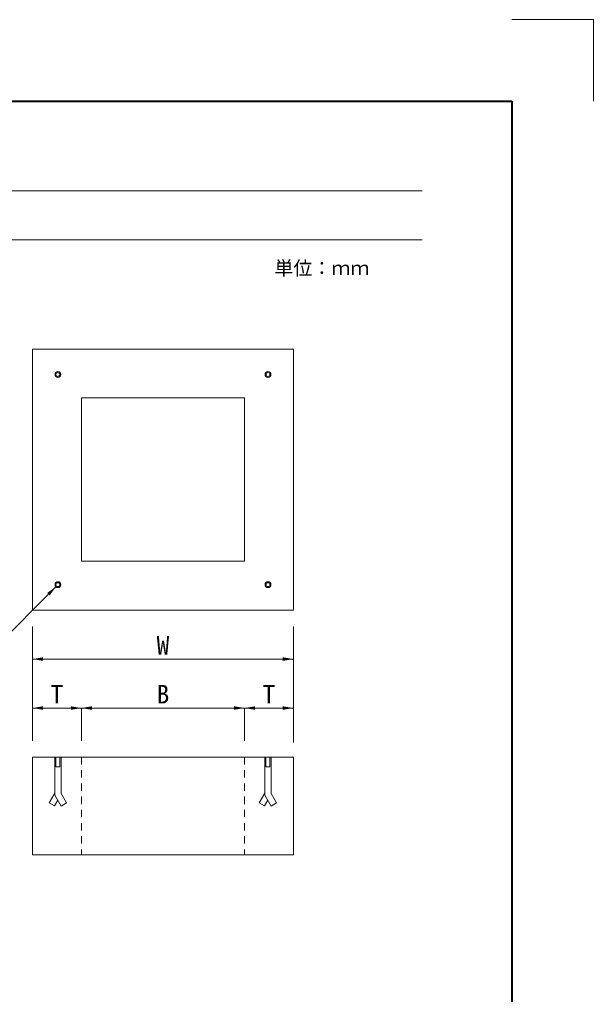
# Model space of a CAD drawing. Units: millimetres at full size, sheet at 1:30; details may follow other scales. Extents: x 19038 to 49388, y -43687 to -27642.
# Drawn here: x 22528 to 24288, y -37764 to -34777 of the extents above; entities that cross this region are included whole.
import ezdxf
from ezdxf.enums import TextEntityAlignment as Align

# ---------------------------------------------------------------- set-up
doc = ezdxf.new("R2010")
doc.units = ezdxf.units.MM
doc.header["$LTSCALE"] = 30
doc.linetypes.add('DASHED', pattern=[7.5, 6, -1.5])
doc.linetypes.add('USER1', pattern=[1.35, 0.75, -0.6])
for name, color, linetype, lineweight in [('Defpoints_3', 7, 'Continuous', 13), ('インサート', 3, 'USER1', 5), ('図枠', 7, 'Continuous', 5), ('寸法線', 7, 'Continuous', 9), ('本体', 2, 'Continuous', 13)]:
    doc.layers.add(name, color=color, linetype=linetype, lineweight=lineweight)
doc.styles.add('ＭＳ ゴシック', font='')
doc.styles.get('ＭＳ ゴシック').set_extended_font_data('MS Gothic')

# ---------------------------------------------------------------- blocks, each defined once
blk = doc.blocks.new('filled_arrow')
at = {"color": 0, "linetype": 'Continuous', "lineweight": -2}
blk.add_solid([(7.5, 1.25), (0, 0), (7.5, -1.25)], dxfattribs=at)

msp = doc.modelspace()

# ---------------------------------------------------------------- linework, layer by layer
at = {"layer": 'Defpoints_3'}
for p, q in [((24037.99, -34776.71), (24287.99, -34776.71)), ((24287.99, -34776.71), (24287.99, -35026.71))]:
    msp.add_line(p, q, dxfattribs=at)
at = {"layer": 'インサート', "linetype": 'DASHED', "lineweight": 9}
for p, q in [((22636.33, -37036.38), (22636.33, -37152.86)), ((22639.75, -37036.38), (22639.75, -37066.38)), ((22651.91, -37036.38), (22651.91, -37066.38)), ((22655.33, -37036.38), (22655.33, -37147.77)), ((23280.33, -37036.38), (23280.33, -37152.86)), ((23283.75, -37036.38), (23283.75, -37066.38)), ((23295.91, -37036.38), (23295.91, -37066.38)), ((23299.33, -37036.38), (23299.33, -37147.77)), ((22639.75, -37066.38), (22651.91, -37066.38)), ((23283.75, -37066.38), (23295.91, -37066.38)), ((22636.33, -37147.06), (22619.11, -37176.88)), ((22636.33, -37152.86), (22655.79, -37186.56)), ((22655.33, -37147.77), (22672.24, -37177.06)), ((23280.33, -37147.06), (23263.11, -37176.88)), ((23280.33, -37152.86), (23299.79, -37186.56)), ((23299.33, -37147.77), (23316.24, -37177.06)), ((22619.11, -37176.88), (22635.57, -37186.38)), ((22645.83, -37168.6), (22635.57, -37186.38)), ((22672.24, -37177.06), (22655.79, -37186.56)), ((23263.11, -37176.88), (23279.57, -37186.38)), ((23289.83, -37168.6), (23279.57, -37186.38)), ((23316.24, -37177.06), (23299.79, -37186.56))]:
    msp.add_line(p, q, dxfattribs=at)
at = {"layer": 'インサート', "linetype": 'Continuous', "lineweight": 9}
for centre, radius in [((22645.83, -35864.38), 9), ((22645.83, -35864.38), 6), ((23289.83, -35864.38), 9), ((23289.83, -35864.38), 6), ((22645.83, -36508.38), 9), ((22645.83, -36508.38), 6), ((23289.83, -36508.38), 9), ((23289.83, -36508.38), 6)]:
    msp.add_circle(centre, radius, dxfattribs=at)
at = {"layer": '図枠', "lineweight": 40}
for p, q in [((19537.99, -35026.71), (24037.99, -35026.71)), ((24037.99, -35026.71), (24037.99, -41951.71))]:
    msp.add_line(p, q, dxfattribs=at)
at = {"layer": '図枠', "lineweight": 13}
for p, q in [((19812.99, -35301.71), (23762.99, -35301.71)), ((19812.99, -35451.71), (23762.99, -35451.71))]:
    msp.add_line(p, q, dxfattribs=at)
at = {"layer": '寸法線'}
for p, q in [((22567.83, -36636.38), (22567.83, -36736.38)), ((23367.83, -36636.38), (23367.83, -36736.38)), ((22567.83, -36736.38), (23367.83, -36736.38)), ((22567.83, -36986.38), (22567.83, -36736.38)), ((22567.83, -36736.38), (23367.83, -36736.38)), ((23367.83, -36992.38), (23367.83, -36736.38)), ((22567.83, -36886.38), (22717.83, -36886.38)), ((22567.83, -36986.38), (22567.83, -36886.38)), ((22717.83, -36986.38), (22717.83, -36886.38)), ((22717.83, -36886.38), (23217.83, -36886.38)), ((22717.83, -36986.38), (22717.83, -36886.38)), ((23217.83, -36986.38), (23217.83, -36886.38)), ((23217.83, -36886.38), (23367.83, -36886.38)), ((23217.83, -36986.38), (23217.83, -36886.38)), ((23367.83, -36992.38), (23367.83, -36886.38))]:
    msp.add_line(p, q, dxfattribs=at)
msp.add_lwpolyline([(22639.47, -36514.74), (22452.57, -36701.64), (22212.33, -36701.64)], dxfattribs=at)
at = {"layer": '本体'}
for p, q in [((22567.83, -37036.38), (23367.83, -37036.38)), ((22567.83, -37036.38), (22567.83, -37336.38)), ((23367.83, -37036.38), (23367.83, -37336.38)), ((22567.83, -37336.38), (23367.83, -37336.38))]:
    msp.add_line(p, q, dxfattribs=at)
at = {"layer": '本体', "linetype": 'USER1', "lineweight": 9}
for p, q in [((22717.83, -37036.38), (22717.83, -37336.38)), ((23217.83, -37036.38), (23217.83, -37336.38))]:
    msp.add_line(p, q, dxfattribs=at)
at = {"layer": '本体'}
for points in [[(22567.83, -36586.38), (22567.83, -35786.38), (23367.83, -35786.38), (23367.83, -36586.38)], [(22717.83, -35936.38), (23217.83, -35936.38), (23217.83, -36436.38), (22717.83, -36436.38)]]:
    msp.add_lwpolyline(points, close=True, dxfattribs=at)

# ---------------------------------------------------------------- block references
at = {"layer": '寸法線', "xscale": 4.33, "yscale": 4.33}
for p, rotation in [((22639.47, -36514.74), 225), ((23367.83, -36736.38), 180), ((23367.83, -36736.38), 180), ((22717.83, -36886.38), 180), ((23217.83, -36886.38), 180), ((23367.83, -36886.38), 180)]:
    msp.add_blockref('filled_arrow', p, dxfattribs=dict(at, rotation=rotation))
for p in [(22567.83, -36736.38), (22567.83, -36736.38), (22567.83, -36886.38), (22717.83, -36886.38), (23217.83, -36886.38)]:
    msp.add_blockref('filled_arrow', p, dxfattribs=at)

# ---------------------------------------------------------------- texts
at = {"layer": '図枠', "style": 'ＭＳ ゴシック'}
msp.add_text('単位：ｍｍ', height=42.72, dxfattribs=at).set_placement((23455.16, -35538.37), align=Align.MIDDLE_CENTER)
at = {"layer": '寸法線', "style": 'ＭＳ ゴシック'}
for s, p in [('W', (22967.83, -36693.88)), ('W', (22967.83, -36693.88)), ('T', (22642.83, -36843.88)), ('B', (22967.83, -36843.88)), ('T', (23292.83, -36843.88))]:
    msp.add_text(s, height=56.96, dxfattribs=at).set_placement(p, align=Align.MIDDLE_CENTER)

doc.saveas('drawing.dxf')
